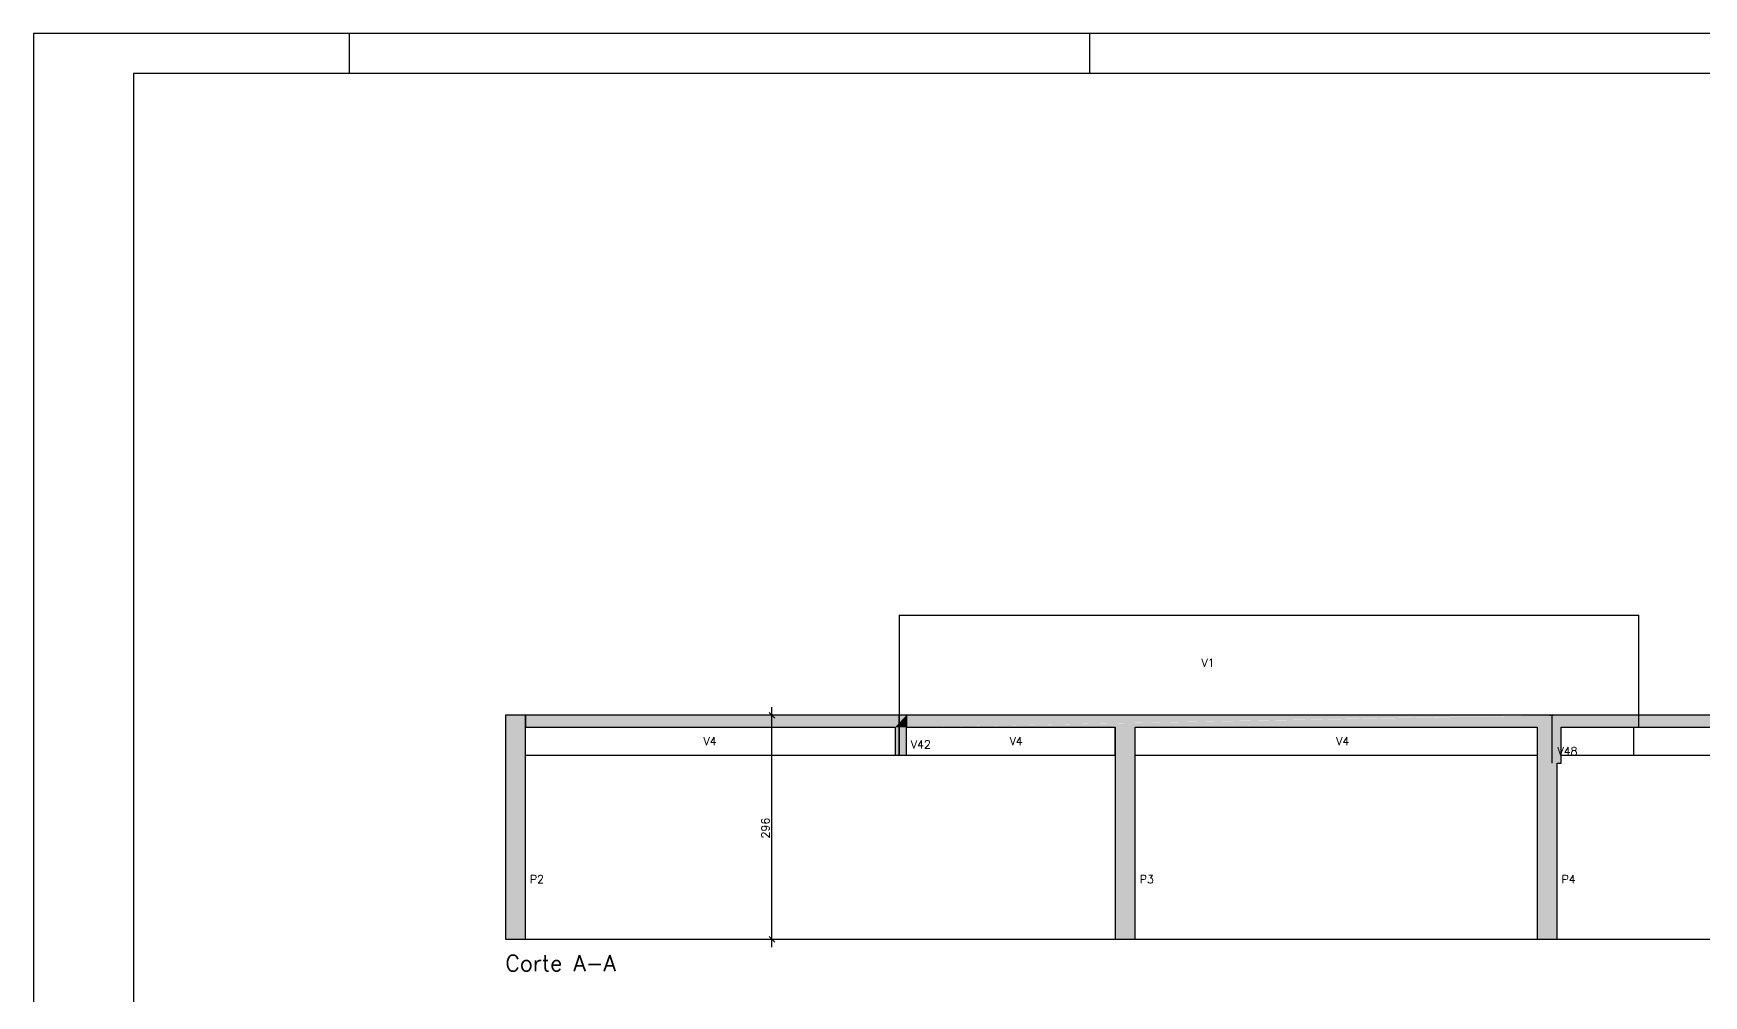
# Model space of a CAD drawing. Extents: x 3196 to 9141, y -1880 to 2325.
# Drawn here: x 3196 to 5283, y 1122 to 2325 of the extents above; entities that cross this region are included whole.
import ezdxf

# ---------------------------------------------------------------- set-up
doc = ezdxf.new("R2010")
doc.units = 0
doc.header["$MEASUREMENT"] = 0
for name, color, linetype in [('1', 1, 'CONTINUOUS'), ('2', 2, 'CONTINUOUS'), ('7', 7, 'CONTINUOUS')]:
    doc.layers.add(name, color=color, linetype=linetype)
doc.styles.get("Standard").update_dxf_attribs({"font": 'ROMANS.SHX'})

msp = doc.modelspace()

# ---------------------------------------------------------------- linework, layer by layer
at = {"layer": '1', "linetype": 'Continuous'}
for p, q in [((9140.999868, 2324.552615), (3196.000918, 2324.552615)), ((3196.000918, 2324.552615), (3196.000918, -1880.446935)), ((3590.999668, 2274.552615), (3590.999668, 2324.552615)), ((4515.999668, 2274.552615), (4515.999668, 2324.552615))]:
    msp.add_line(p, q, dxfattribs=at)
at = {"layer": '2'}
for p, q in [((4277.868868, 1597.425965), (4277.868868, 1422.425965)), ((4277.868868, 1597.425965), (5201.868868, 1597.425965)), ((5201.868868, 1457.425965), (5201.868868, 1597.425965)), ((4277.868868, 1422.425965), (4277.868868, 1472.425965))]:
    msp.add_line(p, q, dxfattribs=at)
at = {"layer": '2', "linetype": 'Continuous'}
for p, q in [((4118.713418, 1182.425965), (4118.713418, 1482.425965)), ((3786.762318, 1472.425965), (3785.817318, 1472.425965)), ((3785.817318, 1472.425965), (3785.817318, 1192.425965)), ((3785.817318, 1472.425965), (3785.817318, 1192.425965)), ((3810.820718, 1472.425965), (3786.762318, 1472.425965)), ((3811.351168, 1472.425965), (3810.820718, 1472.425965)), ((3810.820718, 1472.425965), (3810.820718, 1457.425965)), ((3811.351168, 1472.425965), (3810.820718, 1472.425965)), ((3810.820718, 1472.425965), (3810.820718, 1457.425965)), ((3810.820718, 1192.425965), (3810.820718, 1472.425965)), ((3811.351168, 1472.425965), (3810.820718, 1472.425965)), ((3837.115068, 1472.425965), (3811.351168, 1472.425965)), ((3837.115068, 1472.425965), (3811.351168, 1472.425965)), ((4272.868868, 1472.425965), (3837.115068, 1472.425965)), ((4272.868868, 1472.425965), (3837.115068, 1472.425965)), ((4122.248968, 1468.890415), (4115.177868, 1475.961465)), ((4283.868868, 1472.425965), (4272.868868, 1472.425965)), ((4286.868868, 1472.425965), (4283.868868, 1472.425965)), ((4547.868868, 1472.425965), (4286.868868, 1472.425965)), ((4286.868868, 1457.425965), (4286.868868, 1472.425965)), ((4572.868868, 1472.425965), (4547.868868, 1472.425965)), ((5074.868868, 1472.425965), (4572.868868, 1472.425965)), ((5090.868868, 1472.425965), (5074.868868, 1472.425965)), ((5093.470918, 1472.425965), (5093.470918, 1412.425965)), ((5099.868868, 1472.425965), (5094.916518, 1472.425965)), ((5104.868868, 1472.425965), (5099.868868, 1472.425965)), ((5189.868868, 1472.425965), (5104.868868, 1472.425965)), ((5195.868868, 1472.425965), (5189.868868, 1472.425965)), ((5521.868868, 1472.425965), (5195.868868, 1472.425965)), ((3810.820718, 1457.425965), (3837.115068, 1457.425965)), ((3837.115068, 1457.425965), (4272.868868, 1457.425965)), ((4272.868868, 1457.425965), (4272.868868, 1422.425965)), ((4286.868868, 1457.425965), (4547.868868, 1457.425965)), ((4286.868868, 1422.425965), (4286.868868, 1457.425965)), ((4547.868868, 1457.425965), (4547.868868, 1192.425965)), ((4547.868868, 1422.425965), (4547.868868, 1457.425965)), ((4572.868868, 1457.425965), (5074.868868, 1457.425965)), ((4572.868868, 1192.425965), (4572.868868, 1457.425965)), ((5074.868868, 1457.425965), (5074.868868, 1192.425965)), ((5104.868868, 1457.425965), (5189.868868, 1457.425965)), ((5104.868868, 1412.425965), (5104.868868, 1457.425965)), ((5189.868868, 1457.425965), (5195.868868, 1457.425965)), ((5195.868868, 1457.425965), (5521.868868, 1457.425965)), ((5195.868868, 1422.425965), (5195.868868, 1457.425965)), ((3810.820718, 1422.425965), (4272.868868, 1422.425965)), ((4272.868868, 1422.425965), (4277.868868, 1422.425965)), ((4272.868868, 1422.425965), (4283.868868, 1422.425965)), ((4283.868868, 1422.425965), (4286.868868, 1422.425965)), ((4286.868868, 1422.425965), (4289.868868, 1422.425965)), ((4289.868868, 1422.425965), (4547.868868, 1422.425965)), ((4572.868868, 1422.425965), (5074.868868, 1422.425965)), ((5104.868868, 1422.425965), (5189.868868, 1422.425965)), ((5189.868868, 1422.425965), (5195.868868, 1422.425965)), ((5195.868868, 1422.425965), (5521.868868, 1422.425965)), ((5099.868868, 1192.425965), (5099.868868, 1412.425965)), ((5099.868868, 1412.425965), (5104.868868, 1412.425965)), ((3785.817318, 1192.425965), (3786.762318, 1192.425965)), ((3786.762318, 1192.425965), (3810.820718, 1192.425965)), ((3810.820718, 1192.425965), (7684.230168, 1192.425965)), ((4122.248968, 1188.890415), (4115.177868, 1195.961465)), ((4127.798318, 1192.425965), (4128.713418, 1192.425965)), ((4547.868868, 1192.425965), (4572.868868, 1192.425965)), ((5074.868868, 1192.425965), (5099.868868, 1192.425965))]:
    msp.add_line(p, q, dxfattribs=at)
for points in [[(3810.820718, 1192.425965), (3810.820718, 1472.425965), (3785.817318, 1472.425965), (3785.817318, 1192.425965), (3810.820718, 1192.425965)], [(3810.820718, 1457.425965), (3837.115068, 1457.425965), (4272.868868, 1457.425965), (4272.868868, 1422.425965), (4286.868868, 1422.425965), (4286.868868, 1457.425965), (4286.868868, 1472.425965), (4272.868868, 1472.425965), (3837.115068, 1472.425965), (3810.820718, 1472.425965), (3810.820718, 1457.425965)], [(5618.868868, 1472.425965), (5104.868868, 1472.425965), (5099.868868, 1472.425965), (5094.916518, 1472.425965), (5090.868868, 1472.425965), (5094.916518, 1472.425965), (5090.868868, 1472.425965), (5074.868868, 1472.425965), (4572.868868, 1472.425965), (4547.868868, 1472.425965), (4286.868868, 1472.425965), (4286.868868, 1457.425965)], [(4286.868868, 1457.425965), (4547.868868, 1457.425965), (4547.868868, 1192.425965), (4572.868868, 1192.425965), (4572.868868, 1457.425965), (5074.868868, 1457.425965), (5074.868868, 1192.425965), (5099.868868, 1192.425965), (5099.868868, 1412.425965), (5104.868868, 1412.425965), (5104.868868, 1457.425965), (5618.868868, 1457.425965)]]:
    msp.add_lwpolyline(points, dxfattribs=at)
for points in [[(3810.820718, 1472.425965), (3785.817318, 1472.425965), (3785.817318, 1472.425965)], [(3810.820718, 1192.425965), (3810.820718, 1472.425965), (3785.817318, 1472.425965)], [(3785.817318, 1472.425965), (3785.817318, 1192.425965), (3785.817318, 1192.425965)], [(3810.820718, 1192.425965), (3785.817318, 1472.425965), (3785.817318, 1192.425965)], [(3810.820718, 1457.425965), (4272.868868, 1457.425965), (4286.868868, 1472.425965)], [(3810.820718, 1457.425965), (4286.868868, 1472.425965), (4272.868868, 1472.425965)], [(3810.820718, 1457.425965), (4272.868868, 1472.425965), (3837.115068, 1472.425965)], [(3837.115068, 1472.425965), (3810.820718, 1472.425965), (3810.820718, 1472.425965)], [(3810.820718, 1457.425965), (3837.115068, 1472.425965), (3810.820718, 1472.425965)], [(4272.868868, 1472.425965), (3837.115068, 1472.425965), (3837.115068, 1472.425965)], [(4272.868868, 1457.425965), (4286.868868, 1457.425965), (4286.868868, 1472.425965)], [(4272.868868, 1457.425965), (4286.868868, 1472.425965), (4286.868868, 1472.425965)], [(4286.868868, 1472.425965), (4272.868868, 1472.425965), (4272.868868, 1472.425965)], [(4286.868868, 1457.425965), (4286.868868, 1472.425965), (4286.868868, 1472.425965)], [(4286.868868, 1457.425965), (4572.868868, 1457.425965), (6279.868868, 1472.425965)], [(4286.868868, 1457.425965), (6279.868868, 1472.425965), (6231.867018, 1472.425965)], [(4286.868868, 1457.425965), (6231.867018, 1472.425965), (6206.868368, 1472.425965)], [(4286.868868, 1457.425965), (6206.868368, 1472.425965), (6206.867018, 1472.425965)], [(4286.868868, 1457.425965), (6206.867018, 1472.425965), (5648.867068, 1472.425965)], [(4286.868868, 1457.425965), (5648.867068, 1472.425965), (5632.868868, 1472.425965)], [(4286.868868, 1457.425965), (5632.868868, 1472.425965), (5630.265868, 1472.425965)], [(4286.868868, 1457.425965), (5630.265868, 1472.425965), (5628.820568, 1472.425965)], [(4286.868868, 1457.425965), (5628.820568, 1472.425965), (5623.867068, 1472.425965)], [(4286.868868, 1457.425965), (5623.867068, 1472.425965), (5618.868868, 1472.425965)], [(4286.868868, 1457.425965), (5618.868868, 1472.425965), (5104.868868, 1472.425965)], [(4286.868868, 1457.425965), (5104.868868, 1472.425965), (5099.868868, 1472.425965)], [(4286.868868, 1472.425965), (4286.868868, 1457.425965), (4286.868868, 1457.425965)], [(4547.868868, 1472.425965), (4286.868868, 1472.425965), (4286.868868, 1457.425965)], [(4547.868868, 1472.425965), (4286.868868, 1457.425965), (4286.868868, 1457.425965)], [(5074.868868, 1472.425965), (4547.868868, 1472.425965), (4286.868868, 1457.425965)], [(4572.868868, 1457.425965), (5074.868868, 1457.425965), (6279.868868, 1472.425965)], [(4572.868868, 1457.425965), (6279.868868, 1472.425965), (6279.868868, 1472.425965)], [(5074.868868, 1457.425965), (5618.868868, 1457.425965), (6279.868868, 1472.425965)], [(5074.868868, 1457.425965), (6279.868868, 1472.425965), (6279.868868, 1472.425965)], [(5104.868868, 1472.425965), (5099.868868, 1472.425965), (5099.868868, 1472.425965)], [(5618.868868, 1472.425965), (5104.868868, 1472.425965), (5104.868868, 1472.425965)], [(4272.868868, 1457.425965), (4272.868868, 1422.425965), (4286.868868, 1422.425965)], [(4272.868868, 1457.425965), (4286.868868, 1422.425965), (4286.868868, 1457.425965)], [(4286.868868, 1422.425965), (4286.868868, 1457.425965), (4286.868868, 1457.425965)], [(4547.868868, 1457.425965), (4547.868868, 1192.425965), (4572.868868, 1192.425965)], [(4547.868868, 1457.425965), (4572.868868, 1192.425965), (4572.868868, 1457.425965)], [(4572.868868, 1192.425965), (4572.868868, 1457.425965), (4572.868868, 1457.425965)], [(5074.868868, 1457.425965), (5074.868868, 1192.425965), (5099.868868, 1192.425965)], [(5074.868868, 1457.425965), (5099.868868, 1192.425965), (5099.868868, 1412.425965)], [(5074.868868, 1457.425965), (5099.868868, 1412.425965), (5104.868868, 1412.425965)], [(5074.868868, 1457.425965), (5104.868868, 1412.425965), (5104.868868, 1457.425965)], [(5104.868868, 1412.425965), (5104.868868, 1457.425965), (5104.868868, 1457.425965)], [(4272.868868, 1422.425965), (4286.868868, 1422.425965), (4286.868868, 1422.425965)], [(5099.868868, 1192.425965), (5099.868868, 1412.425965), (5099.868868, 1412.425965)], [(5099.868868, 1412.425965), (5104.868868, 1412.425965), (5104.868868, 1412.425965)], [(4547.868868, 1192.425965), (4572.868868, 1192.425965), (4572.868868, 1192.425965)], [(5074.868868, 1192.425965), (5099.868868, 1192.425965), (5099.868868, 1192.425965)]]:
    msp.add_solid(points, dxfattribs=at)
at = {"layer": '7', "linetype": 'Continuous'}
for p, q in [((9090.999868, 2274.552615), (3321.000918, 2274.552615)), ((3321.000918, 2274.552615), (3321.000918, -1830.446935))]:
    msp.add_line(p, q, dxfattribs=at)

# ---------------------------------------------------------------- texts
at = {"layer": '1', "linetype": 'Continuous'}
for s, height, p in [('V1', 10, (4655.598046, 1532.890015)), ('V4', 10, (4033.315418, 1434.925965)), ('V42', 10, (4292.424418, 1430.759265)), ('V4', 10, (4415.868418, 1434.925965)), ('V4', 10, (4823.868418, 1434.925965)), ('V48', 10, (5100.472068, 1422.425965)), ('P2', 10, (3816.376268, 1262.425965)), ('P3', 10, (4578.424418, 1262.425965)), ('P4', 10, (5105.424418, 1262.425965)), ('Corte A-A', 20, (3785.817318, 1152.425965))]:
    msp.add_text(s, height=height, dxfattribs=at).set_placement(p)
at = {"layer": '2', "linetype": 'Continuous'}
msp.add_text('296', height=10, rotation=90, dxfattribs=at).set_placement((4115.713418, 1318.425965))

doc.saveas('drawing.dxf')
